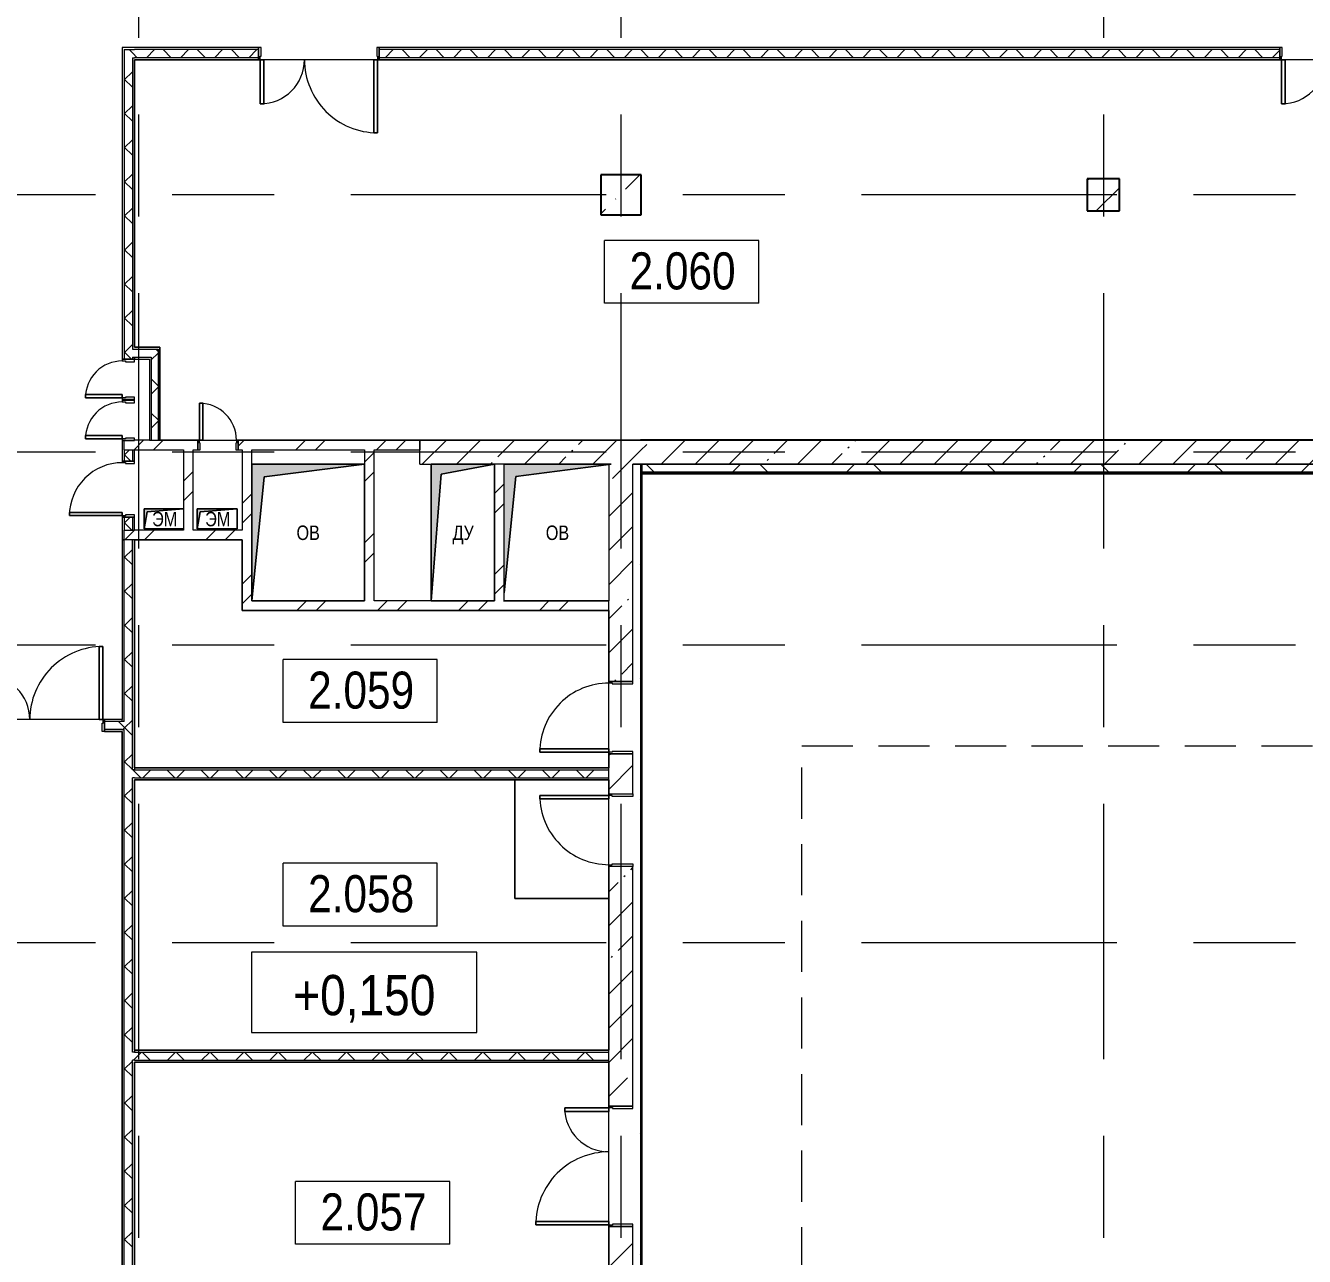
# Model space of a CAD drawing. Header units: millimetres. Extents: x 48966 to 155647, y -43515 to 30475.
# Drawn here: x 64529 to 80432, y -1483 to 13821 of the extents above; entities that cross this region are included whole.
import ezdxf

# ---------------------------------------------------------------- set-up
doc = ezdxf.new("R2010")
doc.units = ezdxf.units.MM
doc.linetypes.add('Dashed2', pattern=[952.5, 635, -317.5])
doc.linetypes.add('Осевые', pattern=[6350, 1270, -952.5, 3175, -952.5])
for name, color, linetype, lineweight in [('Высотные отметки', 7, 'Continuous', 9), ('Двери', 7, 'Continuous', 9), ('Каркас_Импост', 7, 'Continuous', 9), ('Колонны', 7, 'Continuous', 9), ('Колонны-1', 7, 'Continuous', 25), ('Марки помещений', 7, 'Continuous', 9), ('Обобщенные модели', 7, 'Continuous', 9), ('Общие ребра', 7, 'Continuous', 9), ('Оси-2', 7, 'Осевые', 9), ('Панель', 7, 'Continuous', 9), ('Перекрытия', 7, 'Continuous', 9), ('Стены-1', 7, 'Continuous', 18), ('Типовые аннотации', 7, 'Continuous', 9), ('Штриховка разреза-2', 7, 'Continuous', 9), ('Элементы узлов', 7, 'Continuous', 9), ('Элементы узлов-1', 7, 'Continuous', 5)]:
    doc.layers.add(name, color=color, linetype=linetype, lineweight=lineweight)
doc.layers.add('Обобщенные модели-2', color=7, linetype='Continuous', lineweight=9, true_color=0xffbc79)
doc.layers.add('Перекрытия-1', color=253, linetype='Dashed2', lineweight=9, true_color=0x828282)
doc.styles.add('Arial', font='Arial.ttf', dxfattribs={"width": 0.8, "height": 180})
doc.styles.add('Arial Narrow', font='Arial Narrow.ttf', dxfattribs={"height": 500})
doc.styles.add('Arial Narrow_1', font='Arial Narrow.ttf', dxfattribs={"height": 460})
pattern_1 = [(45, (0, 0), (-424.264, 424.264), [600, -100, 20, -100]), (45, (0, 424), (-424.264, 424.264), [])]
pattern_2 = [(45, (0, 0), (-212.132, 212.132), []), (135, (0, 0), (-212.132, -212.132), [])]
pattern_3 = [(45, (0, 0), (-502.894, 502.894), []), (45, (0, 762), (-502.894, 502.894), [])]
pattern_4 = [(45, (0, 0), (-707.107, 707.107), []), (135, (0, 0), (-707.107, -707.107), [])]

# ---------------------------------------------------------------- blocks, each defined once
blk = doc.blocks.new('Колонна 50 - Колонна 40-55-759651-План 2-го этажа на отм_ 0_000')
at = {"layer": 'Колонны'}
h = blk.add_hatch(dxfattribs=at)
h.set_pattern_fill('FP_13', color=256, style=0, pattern_type=2)
h.set_pattern_definition([(45, (0, -36000), (-493.914, 493.914), []), (45, (493.9, -36000), (-493.914, 493.914), [873.125, -174.625, 6.706, -167.919])])
h.paths.add_polyline_path([(71682, -24533), (72182, -24533), (72182, -24033), (71682, -24033)], flags=0)
at = {"layer": 'Колонны-1'}
for p, q in [((72182, -24033), (71682, -24033)), ((71682, -24033), (71682, -24533)), ((72182, -24533), (72182, -24033)), ((71682, -24533), (72182, -24533))]:
    blk.add_line(p, q, dxfattribs=at)
blk = doc.blocks.new('Колонна 57 - Колонна 40-55-760044-План 2-го этажа на отм_ 0_000')
at = {"layer": 'Колонны'}
h = blk.add_hatch(dxfattribs=at)
h.set_pattern_fill('FP_20', color=256, style=0, pattern_type=2)
h.set_pattern_definition([(45, (-13647.4, -34039.5), (-493.914, 493.914), []), (45, (-13153.5, -34039.5), (-493.914, 493.914), [873.125, -174.625, 6.706, -167.919])])
h.paths.add_polyline_path([(64084, -22522), (64484, -22522), (64484, -22122), (64084, -22122)], flags=0)
at = {"layer": 'Колонны-1'}
for p, q in [((64484, -22122), (64084, -22122)), ((64084, -22122), (64084, -22522)), ((64484, -22522), (64484, -22122)), ((64084, -22522), (64484, -22522))]:
    blk.add_line(p, q, dxfattribs=at)
blk = doc.blocks.new('Дверь - Полуторная_001 - ДВ20__21-15-6256124-План 2-го этажа на отм_ 0_000')
at = {"layer": 'Двери'}
for p, q in [((-729, -75), (-684, -75)), ((-729, -984), (-729, -75)), ((-684, -75), (-684, -984)), ((729, -75), (684, -75)), ((684, -75), (684, -624)), ((729, -624), (729, -75)), ((684, -624), (729, -624)), ((-684, -984), (-729, -984))]:
    blk.add_line(p, q, dxfattribs=at)
for centre, radius, start, end in [((-729, -75), 909, 270, 0), ((729, -75), 549, 180, 270)]:
    blk.add_arc(centre, radius, start, end, dxfattribs=at)
at = {"layer": 'Каркас_Импост'}
for p, q in [((-750, 75), (-720, 75)), ((-750, -75), (-750, 75)), ((-720, 75), (-720, -30)), ((720, 75), (750, 75)), ((720, -30), (720, 75)), ((750, 75), (750, -75)), ((-730, -75), (-750, -75)), ((-730, -30), (-730, -75)), ((-720, -30), (-730, -30)), ((730, -30), (720, -30)), ((730, -75), (730, -30)), ((750, -75), (730, -75))]:
    blk.add_line(p, q, dxfattribs=at)
at = {"layer": 'Панель'}
for p, q in [((-684, -75), (-729, -75)), ((-729, -75), (-729, -984)), ((-684, -984), (-684, -75)), ((684, -75), (729, -75)), ((684, -624), (684, -75)), ((729, -75), (729, -624)), ((729, -624), (684, -624)), ((-729, -984), (-684, -984))]:
    blk.add_line(p, q, dxfattribs=at)
blk = doc.blocks.new('Дверь - Однопольная без ручки - ДТ2_21х5-6220013-План 2-го этажа на отм_ 0_000')
at = {"layer": 'Двери'}
for p, q in [((-189, 518), (-229, 518)), ((-229, 518), (-229, 60)), ((-189, 60), (-189, 518)), ((-229, 60), (-189, 60))]:
    blk.add_line(p, q, dxfattribs=at)
blk.add_arc((-229, 60), 458, 360, 90, dxfattribs=at)
at = {"layer": 'Каркас_Импост'}
for p, q in [((-230, 60), (-250, 60)), ((-250, 60), (-250, -60)), ((-230, 20), (-230, 60)), ((-220, 20), (-230, 20)), ((-220, -60), (-220, 20)), ((230, 20), (220, 20)), ((220, 20), (220, -60)), ((250, 60), (230, 60)), ((230, 60), (230, 20)), ((250, -60), (250, 60)), ((-250, -60), (-220, -60)), ((220, -60), (250, -60))]:
    blk.add_line(p, q, dxfattribs=at)
at = {"layer": 'Панель'}
for p, q in [((-229, 518), (-189, 518)), ((-229, 60), (-229, 518)), ((-189, 518), (-189, 60)), ((-189, 60), (-229, 60))]:
    blk.add_line(p, q, dxfattribs=at)
blk = doc.blocks.new('Дверь - Однопольная без ручки - ДТ2_21х7-6208884-План 2-го этажа на отм_ 0_000')
at = {"layer": 'Двери'}
for p, q in [((-289, 733), (-329, 733)), ((-329, 733), (-329, 75)), ((-289, 75), (-289, 733)), ((-329, 75), (-289, 75))]:
    blk.add_line(p, q, dxfattribs=at)
blk.add_arc((-329, 75), 658, 360, 90, dxfattribs=at)
at = {"layer": 'Каркас_Импост'}
for p, q in [((-330, 75), (-350, 75)), ((-350, 75), (-350, -75)), ((-330, 35), (-330, 75)), ((-320, 35), (-330, 35)), ((-320, -75), (-320, 35)), ((330, 35), (320, 35)), ((320, 35), (320, -75)), ((350, 75), (330, 75)), ((330, 75), (330, 35)), ((350, -75), (350, 75)), ((-350, -75), (-320, -75)), ((320, -75), (350, -75))]:
    blk.add_line(p, q, dxfattribs=at)
at = {"layer": 'Панель'}
for p, q in [((-329, 733), (-289, 733)), ((-329, 75), (-329, 733)), ((-289, 733), (-289, 75)), ((-289, 75), (-329, 75))]:
    blk.add_line(p, q, dxfattribs=at)
blk = doc.blocks.new('Дверь - Однопольная без ручки - ДТ2_21х5-6220039-План 2-го этажа на отм_ 0_000')
at = {"layer": 'Двери'}
for p, q in [((-189, 533), (-229, 533)), ((-229, 533), (-229, 75)), ((-189, 75), (-189, 533)), ((-229, 75), (-189, 75))]:
    blk.add_line(p, q, dxfattribs=at)
blk.add_arc((-229, 75), 458, 360, 90, dxfattribs=at)
at = {"layer": 'Каркас_Импост'}
for p, q in [((-230, 75), (-250, 75)), ((-250, 75), (-250, -75)), ((-230, 35), (-230, 75)), ((-220, 35), (-230, 35)), ((-220, -75), (-220, 35)), ((230, 35), (220, 35)), ((220, 35), (220, -75)), ((250, 75), (230, 75)), ((230, 75), (230, 35)), ((250, -75), (250, 75)), ((-250, -75), (-220, -75)), ((220, -75), (250, -75))]:
    blk.add_line(p, q, dxfattribs=at)
at = {"layer": 'Панель'}
for p, q in [((-229, 533), (-189, 533)), ((-229, 75), (-229, 533)), ((-189, 533), (-189, 75)), ((-189, 75), (-229, 75))]:
    blk.add_line(p, q, dxfattribs=at)
blk = doc.blocks.new('Дверь - Полуторная_001 - ДВ3_21-15-6256096-План 2-го этажа на отм_ 0_000')
at = {"layer": 'Двери'}
for p, q in [((-684, 984), (-729, 984)), ((-729, 984), (-729, 75)), ((-684, 75), (-684, 984)), ((684, 75), (684, 624)), ((684, 624), (729, 624)), ((729, 624), (729, 75)), ((-729, 75), (-684, 75)), ((729, 75), (684, 75))]:
    blk.add_line(p, q, dxfattribs=at)
for centre, radius, start, end in [((-729, 75), 909, 360, 90), ((729, 75), 549, 90, 180)]:
    blk.add_arc(centre, radius, start, end, dxfattribs=at)
at = {"layer": 'Каркас_Импост'}
for p, q in [((-730, 75), (-750, 75)), ((-750, 75), (-750, -75)), ((-730, 30), (-730, 75)), ((-720, 30), (-730, 30)), ((-720, -75), (-720, 30)), ((730, 30), (720, 30)), ((720, 30), (720, -75)), ((750, 75), (730, 75)), ((730, 75), (730, 30)), ((750, -75), (750, 75)), ((-750, -75), (-720, -75)), ((720, -75), (750, -75))]:
    blk.add_line(p, q, dxfattribs=at)
at = {"layer": 'Панель'}
for p, q in [((-729, 984), (-684, 984)), ((-729, 75), (-729, 984)), ((-684, 984), (-684, 75)), ((684, 624), (684, 75)), ((729, 624), (684, 624)), ((729, 75), (729, 624)), ((-684, 75), (-729, 75)), ((684, 75), (729, 75))]:
    blk.add_line(p, q, dxfattribs=at)
blk = doc.blocks.new('Дверь - Полуторная_001 - ДВ3_21-15-6256117-План 2-го этажа на отм_ 0_000')
at = {"layer": 'Двери'}
for p, q in [((-684, 1059), (-729, 1059)), ((-729, 1059), (-729, 150)), ((-684, 150), (-684, 1059)), ((684, 150), (684, 699)), ((684, 699), (729, 699)), ((729, 699), (729, 150)), ((-729, 150), (-684, 150)), ((729, 150), (684, 150))]:
    blk.add_line(p, q, dxfattribs=at)
for centre, radius, start, end in [((-729, 150), 909, 360, 90), ((729, 150), 549, 90, 180)]:
    blk.add_arc(centre, radius, start, end, dxfattribs=at)
at = {"layer": 'Каркас_Импост'}
for p, q in [((-730, 150), (-750, 150)), ((-750, 150), (-750, -150)), ((-730, 105), (-730, 150)), ((-720, 105), (-730, 105)), ((-720, -150), (-720, 105)), ((730, 105), (720, 105)), ((720, 105), (720, -150)), ((750, 150), (730, 150)), ((730, 150), (730, 105)), ((750, -150), (750, 150)), ((-750, -150), (-720, -150)), ((720, -150), (750, -150))]:
    blk.add_line(p, q, dxfattribs=at)
at = {"layer": 'Панель'}
for p, q in [((-729, 1059), (-684, 1059)), ((-729, 150), (-729, 1059)), ((-684, 1059), (-684, 150)), ((684, 699), (684, 150)), ((729, 699), (684, 699)), ((729, 150), (729, 699)), ((-684, 150), (-729, 150)), ((684, 150), (729, 150))]:
    blk.add_line(p, q, dxfattribs=at)
blk = doc.blocks.new('Дверь - Однопольная - ДВ2_21х9-6240683-План 2-го этажа на отм_ 0_000')
at = {"layer": 'Двери'}
for p, q in [((-389, 1008), (-429, 1008)), ((-429, 1008), (-429, 150)), ((-389, 150), (-389, 1008)), ((-429, 150), (-389, 150))]:
    blk.add_line(p, q, dxfattribs=at)
blk.add_arc((-429, 150), 858, 360, 90, dxfattribs=at)
at = {"layer": 'Каркас_Импост'}
for p, q in [((-430, 150), (-450, 150)), ((-450, 150), (-450, -150)), ((-430, 110), (-430, 150)), ((-420, 110), (-430, 110)), ((-420, -150), (-420, 110)), ((430, 110), (420, 110)), ((420, 110), (420, -150)), ((450, 150), (430, 150)), ((430, 150), (430, 110)), ((450, -150), (450, 150)), ((-450, -150), (-420, -150)), ((420, -150), (450, -150))]:
    blk.add_line(p, q, dxfattribs=at)
at = {"layer": 'Панель'}
for p, q in [((-429, 1008), (-389, 1008)), ((-429, 150), (-429, 1008)), ((-389, 1008), (-389, 150)), ((-389, 150), (-429, 150))]:
    blk.add_line(p, q, dxfattribs=at)
blk = doc.blocks.new('Дверь - Однопольная - ДВ2__21х9-6240682-План 2-го этажа на отм_ 0_000')
at = {"layer": 'Двери'}
for p, q in [((-429, -150), (-389, -150)), ((-429, -1008), (-429, -150)), ((-389, -150), (-389, -1008)), ((-389, -1008), (-429, -1008))]:
    blk.add_line(p, q, dxfattribs=at)
blk.add_arc((-429, -150), 858, 270, 0, dxfattribs=at)
at = {"layer": 'Каркас_Импост'}
for p, q in [((-450, 150), (-420, 150)), ((-450, -150), (-450, 150)), ((-420, 150), (-420, -110)), ((420, 150), (450, 150)), ((420, -110), (420, 150)), ((450, 150), (450, -150)), ((-430, -150), (-450, -150)), ((-430, -110), (-430, -150)), ((-420, -110), (-430, -110)), ((430, -110), (420, -110)), ((430, -150), (430, -110)), ((450, -150), (430, -150))]:
    blk.add_line(p, q, dxfattribs=at)
at = {"layer": 'Панель'}
for p, q in [((-389, -150), (-429, -150)), ((-429, -150), (-429, -1008)), ((-389, -1008), (-389, -150)), ((-429, -1008), (-389, -1008))]:
    blk.add_line(p, q, dxfattribs=at)
blk = doc.blocks.new('170_ОтверстиеПрямоугольноеВертикальное - 170_ОтверстиеПрямоугольноеВертикальное-5688980-План 2-го этажа на отм_ 0_000')
at = {"layer": 'Обобщенные модели'}
for p, q in [((-700, -850), (-700, 850)), ((-700, 850), (700, 850)), ((700, 850), (700, -850)), ((700, -850), (-700, -850))]:
    blk.add_line(p, q, dxfattribs=at)
blk = doc.blocks.new('170_ОтверстиеПрямоугольноеВертикальное - 170_ОтверстиеПрямоугольноеВертикальное-5688978-План 2-го этажа на отм_ 0_000')
at = {"layer": 'Обобщенные модели'}
for p, q in [((-395, -850), (-395, 850)), ((-395, 850), (395, 850)), ((395, 850), (395, -850)), ((395, -850), (-395, -850))]:
    blk.add_line(p, q, dxfattribs=at)
blk = doc.blocks.new('170_ОтверстиеПрямоугольноеВертикальное - 170_ОтверстиеПрямоугольноеВертикальное-5688976-План 2-го этажа на отм_ 0_000')
at = {"layer": 'Обобщенные модели'}
for p, q in [((-670, 850), (670, 850)), ((640, -850), (-670, -850))]:
    blk.add_line(p, q, dxfattribs=at)
blk = doc.blocks.new('170_ОтверстиеПрямоугольноеВертикальное - 170_ОтверстиеПрямоугольноеВертикальное-5688936-План 2-го этажа на отм_ 0_000')
at = {"layer": 'Обобщенные модели'}
for p, q in [((-250, -125), (-250, 125)), ((-250, 125), (240, 125)), ((240, -125), (-250, -125))]:
    blk.add_line(p, q, dxfattribs=at)
blk = doc.blocks.new('170_ОтверстиеПрямоугольноеВертикальное - 170_ОтверстиеПрямоугольноеВертикальное-V14-План 2-го этажа на отм_ 0_000')
at = {"layer": 'Обобщенные модели'}
for p, q in [((-250, -125), (-250, 125)), ((-250, 125), (250, 125)), ((250, 125), (250, -125)), ((250, -125), (-250, -125))]:
    blk.add_line(p, q, dxfattribs=at)
blk = doc.blocks.new('Марка помещения_Р - Марка помещения-4575829-План 2-го этажа на отм_ 0_000')
at = {"layer": 'Марки помещений'}
for p, q in [((-4.79375, -1.95625), (-4.79375, 1.95625)), ((4.79375, 1.95625), (-4.79375, 1.95625)), ((4.79375, -1.95625), (4.79375, 1.95625)), ((4.79375, -1.95625), (-4.79375, -1.95625))]:
    blk.add_line(p, q, dxfattribs=at)
blk = doc.blocks.new('Высотные отметки - Высотная отметка - Рамка_14мм длина-4459141-План 2-го этажа на отм_ 0_000')
at = {"layer": 'Высотные отметки'}
for p, q in [((7, 5), (-7, 5)), ((-7, 5), (-7, 0)), ((7, 0), (7, 5)), ((-7, 0), (7, 0))]:
    blk.add_line(p, q, dxfattribs=at)

msp = doc.modelspace()

# ---------------------------------------------------------------- hatches: boundary and pattern name
at = {"layer": 'Штриховка разреза-2'}
h = msp.add_hatch(dxfattribs=at)
h.set_pattern_fill('FP_3', color=256, style=0, pattern_type=2)
h.set_pattern_definition(pattern_2)
h.paths.add_polyline_path([(65856.6, 7547.1), (65856.6, 7707.1), (65756.6, 7707.1), (65756.6, 7547.1)], flags=0)
h.paths.add_polyline_path([(65756.6, 8407.1), (65856.6, 8407.1), (65856.6, 8547.1), (65756.6, 8547.1)], flags=0)
h.paths.add_polyline_path([(65756.6, 9162.1), (65856.6, 9162.1), (65856.6, 9172.1), (65756.6, 9172.1)], flags=0)
h.paths.add_polyline_path([(65856.6, 9672.1), (65856.6, 13522.1), (65756.6, 13522.1), (65756.6, 9672.1)], flags=0)
h = msp.add_hatch(dxfattribs=at)
h.set_pattern_fill('FP_3', color=256, style=0, pattern_type=2)
h.set_pattern_definition(pattern_2)
h.paths.add_polyline_path([(85897.4, 13422.1), (85951.6, 13422.1), (85951.6, 13522.1), (85626.6, 13522.1), (85626.6, 13422.1), (85851.6, 13422.1)], flags=0)
h.paths.add_polyline_path([(80126.6, 13422.1), (80126.6, 13522.1), (68926.6, 13522.1), (68926.6, 13422.1), (79306.4, 13422.1)], flags=0)
h.paths.add_polyline_path([(82706.6, 13422.1), (84726.6, 13422.1), (84726.6, 13522.1), (81626.6, 13522.1), (81626.6, 13422.1), (82606.6, 13422.1)], flags=0)
h.paths.add_polyline_path([(67426.6, 13422.1), (67426.6, 13522.1), (65856.6, 13522.1), (65856.6, 13422.1), (66124.5, 13422.1)], flags=0)
h = msp.add_hatch(dxfattribs=at)
h.set_pattern_fill('FP_3', color=256, style=0, pattern_type=2)
h.set_pattern_definition(pattern_2)
h.paths.add_polyline_path([(66091.6, 8667.1), (66176.6, 8667.1), (66176.6, 9797.1), (66091.6, 9797.1), (66091.6, 9552.8)], flags=0)
h = msp.add_hatch(dxfattribs=at)
h.set_pattern_fill('FP_2', color=256, style=0, pattern_type=2)
h.set_pattern_definition(pattern_3)
h.paths.add_polyline_path([(67221.6, 8547.1), (69431.6, 8547.1), (69431.6, 8667.1), (67171.6, 8667.1), (67171.6, 8547.1)], flags=0)
h.paths.add_polyline_path([(66611.6, 8547.1), (66671.6, 8547.1), (66671.6, 8667.1), (65881.6, 8667.1), (65881.6, 8662.1), (65756.6, 8662.1), (65756.6, 8547.1), (66491.6, 8547.1)], flags=0)
h = msp.add_hatch(dxfattribs=at)
h.set_pattern_fill('FP_1', color=256, style=0, pattern_type=2)
h.set_pattern_definition(pattern_1)
h.paths.add_polyline_path([(72176.1, 8367.1), (72176.1, 8667.1), (69431.6, 8667.1), (69431.6, 8367.1), (72081.6, 8367.1)], flags=0)
h = msp.add_hatch(dxfattribs=at)
h.set_pattern_fill('FP_1', color=256, style=0, pattern_type=2)
h.set_pattern_definition(pattern_1)
h.paths.add_polyline_path([(91531.6, 8367.1), (92081.6, 8367.1), (92081.6, 8667.1), (91531.6, 8667.1), (91531.6, 8367.4)], flags=0)
h.paths.add_polyline_path([(82601.9, 8367.1), (83031.6, 8369.1), (83031.6, 8667.1), (72176.1, 8667.1), (72176.1, 8367.1), (82006.6, 8367.1)], flags=0)
h = msp.add_hatch(dxfattribs=at)
h.set_pattern_fill('FP_2', color=256, style=0, pattern_type=2)
h.set_pattern_definition(pattern_3)
h.paths.add_polyline_path([(66611.6, 7547.1), (66611.6, 8547.1), (66491.6, 8547.1), (66491.6, 7547.1)], flags=0)
h = msp.add_hatch(dxfattribs=at)
h.set_pattern_fill('FP_2', color=256, style=0, pattern_type=2)
h.set_pattern_definition(pattern_3)
h.paths.add_polyline_path([(67341.6, 6667.1), (67341.6, 8547.1), (67221.6, 8547.1), (67221.6, 6667.1)], flags=0)
h = msp.add_hatch(dxfattribs=at)
h.set_pattern_fill('FP_2', color=256, style=0, pattern_type=2)
h.set_pattern_definition(pattern_3)
h.paths.add_polyline_path([(68741.6, 6667.1), (68861.6, 6667.1), (68861.6, 8547.1), (68741.6, 8547.1), (68741.6, 8393.9)], flags=0)
h = msp.add_hatch(dxfattribs=at)
h.set_pattern_fill('FP_2', color=256, style=0, pattern_type=2)
h.set_pattern_definition(pattern_3)
h.paths.add_polyline_path([(70361.6, 6667.1), (70481.6, 6667.1), (70481.6, 8367.1), (70361.6, 8367.1)], flags=0)
h = msp.add_hatch(dxfattribs=at)
h.set_pattern_fill('FP_1', color=256, style=0, pattern_type=2)
h.set_pattern_definition(pattern_1)
h.paths.add_polyline_path([(72081.6, -20232.9), (72081.6, -14382.9), (71781.6, -14382.9), (71781.6, -20232.9)], flags=0)
h.paths.add_polyline_path([(71781.6, -13482.9), (72081.6, -13482.9), (72081.6, -11282.9), (71781.6, -11282.9), (71781.6, -13057.9)], flags=0)
h.paths.add_polyline_path([(72081.6, -10382.9), (72081.6, -9232.9), (71781.6, -9232.9), (71781.6, -10382.9)], flags=0)
h.paths.add_polyline_path([(71781.6, -7732.9), (72081.6, -7732.9), (72081.6, -1112.9), (71781.6, -1112.9), (71781.6, -3195.5)], flags=0)
h.paths.add_polyline_path([(72081.6, 387.1), (72081.6, 3367.1), (71781.6, 3367.1), (71781.6, 387.1)], flags=0)
h.paths.add_polyline_path([(72081.6, 4267.1), (72081.6, 4767.1), (71781.6, 4767.1), (71781.6, 4267.1)], flags=0)
h.paths.add_polyline_path([(72081.6, 5667.1), (72081.6, 8367.1), (71781.6, 8367.1), (71781.6, 5667.1)], flags=0)
h = msp.add_hatch(dxfattribs=at)
h.set_pattern_fill('FP_33', color=256, style=0, pattern_type=2)
h.set_pattern_definition(pattern_4)
h.paths.add_polyline_path([(82006.6, 8267.1), (82006.6, 8367.1), (72176.1, 8367.1), (72176.1, 8267.1), (79306.4, 8267.1)], flags=0)
h = msp.add_hatch(dxfattribs=at)
h.set_pattern_fill('FP_33', color=256, style=0, pattern_type=2)
h.set_pattern_definition(pattern_4)
h.paths.add_polyline_path([(72181.6, -15732.9), (72181.6, 8367.1), (72176.1, 8367.1), (72176.1, -15732.9)], flags=0)
h = msp.add_hatch(dxfattribs=at)
h.set_pattern_fill('FP_2', color=256, style=0, pattern_type=2)
h.set_pattern_definition(pattern_3)
h.paths.add_polyline_path([(65856.6, 7427.1), (67221.6, 7427.1), (67221.6, 7547.1), (65756.6, 7547.1), (65756.6, 7427.1)], flags=0)
h = msp.add_hatch(dxfattribs=at)
h.set_pattern_fill('FP_3', color=256, style=0, pattern_type=2)
h.set_pattern_definition(pattern_2)
h.paths.add_polyline_path([(65856.6, -9582.9), (65856.6, -9062.9), (65756.6, -9062.9), (65756.6, -9582.9)], flags=0)
h.paths.add_polyline_path([(65856.6, -7562.9), (65856.6, 7427.1), (65756.6, 7427.1), (65756.6, -7562.9)], flags=0)
h = msp.add_hatch(dxfattribs=at)
h.set_pattern_fill('FP_2', color=256, style=0, pattern_type=2)
h.set_pattern_definition(pattern_3)
h.paths.add_polyline_path([(71781.6, 6547.1), (71781.6, 6667.1), (67221.6, 6667.1), (67221.6, 6547.1), (71067.7, 6547.1)], flags=0)
h = msp.add_hatch(dxfattribs=at)
h.set_pattern_fill('FP_3', color=256, style=0, pattern_type=2)
h.set_pattern_definition(pattern_2)
h.paths.add_polyline_path([(65756.6, 5067.1), (65756.6, 5167.1), (65511.6, 5167.1), (65511.6, 5067.1), (65731.6, 5067.1)], flags=0)
h.paths.add_polyline_path([(63581.6, 5067.1), (64011.6, 5067.1), (64011.6, 5167.1), (63631.6, 5167.1), (63631.6, 5117.1), (63581.6, 5117.1)], flags=0)
h = msp.add_hatch(dxfattribs=at)
h.set_pattern_fill('FP_3', color=256, style=0, pattern_type=2)
h.set_pattern_definition(pattern_2)
h.paths.add_polyline_path([(69420, 4467.1), (71781.6, 4467.1), (71781.6, 4567.1), (65856.6, 4567.1), (65856.6, 4467.1), (66124.5, 4467.1)], flags=0)
h = msp.add_hatch(dxfattribs=at)
h.set_pattern_fill('FP_3', color=256, style=0, pattern_type=2)
h.set_pattern_definition(pattern_2)
h.paths.add_polyline_path([(71781.6, 957.1), (71781.6, 1057.1), (65856.6, 1057.1), (65856.6, 957.1), (66124.5, 957.1)], flags=0)
at = {"layer": 'Элементы узлов-1'}
for points in [[(67341.6, 6667.1), (67496.6, 8212.1), (68741.6, 8367.1), (67341.6, 8367.1), (67341.6, 7427.1)], [(69571.6, 6667.1), (69696.1, 8242.6), (70361.6, 8367.1), (69571.6, 8367.1), (69571.6, 6719.1)], [(70481.6, 6769), (70623.6, 8215.1), (71781.6, 8365.1), (71781.6, 8367.1), (70481.6, 8367.1), (70481.6, 6785.7)], [(66001.6, 7562.1), (66039.1, 7774.6), (66491.6, 7812.1), (66001.6, 7812.1)], [(66661.6, 7562.1), (66699.1, 7774.6), (67161.6, 7812.1), (66661.6, 7812.1)]]:
    msp.add_hatch(color=256, dxfattribs=at).paths.add_polyline_path(points, flags=0)

# ---------------------------------------------------------------- linework, layer by layer
at = {"layer": 'Высотные отметки'}
msp.add_line((68739.7, 1301.8), (68739.7, 1301.8), dxfattribs=at)
msp.add_line((68739.7, 1301.8), (68739.7, 1301.8), dxfattribs=at)
at = {"layer": 'Обобщенные модели-2'}
for p, q in [((66491.6, 7812.1), (66001.6, 7812.1)), ((66001.6, 7812.1), (66001.6, 7562.1)), ((67161.6, 7812.1), (66661.6, 7812.1)), ((66661.6, 7812.1), (66661.6, 7562.1)), ((67161.6, 7562.1), (67161.6, 7812.1)), ((66001.6, 7562.1), (66491.6, 7562.1)), ((66661.6, 7562.1), (67161.6, 7562.1))]:
    msp.add_line(p, q, dxfattribs=at)
at = {"layer": 'Общие ребра'}
for p, q in [((65731.6, 13547.1), (65731.6, 9672.1)), ((65881.6, 13547.1), (65756.6, 13547.1)), ((65756.6, 13522.1), (65756.6, 9672.1)), ((65756.6, 13522.1), (65856.6, 13522.1)), ((65856.6, 13522.1), (65881.6, 13522.1)), ((67426.6, 13547.1), (65881.6, 13547.1)), ((67426.6, 13522.1), (65881.6, 13522.1)), ((80126.6, 13547.1), (68926.6, 13547.1)), ((80126.6, 13522.1), (68926.6, 13522.1)), ((65856.6, 13422.1), (65856.6, 9797.1)), ((65856.6, 13422.1), (65881.6, 13422.1)), ((67426.6, 13422.1), (65881.6, 13422.1)), ((65881.6, 13397.1), (67426.6, 13397.1)), ((80126.6, 13422.1), (68926.6, 13422.1)), ((68926.6, 13397.1), (80126.6, 13397.1)), ((65856.6, 9797.1), (65881.6, 9797.1)), ((65881.6, 9797.1), (66071.6, 9797.1)), ((66071.6, 9797.1), (66091.6, 9797.1)), ((66091.6, 9797.1), (66176.6, 9797.1)), ((66176.6, 9797.1), (66176.6, 8667.1)), ((65856.6, 9697.1), (65881.6, 9697.1)), ((65856.6, 9697.1), (65856.6, 9672.1)), ((65881.6, 9697.1), (65881.6, 9672.1)), ((65881.6, 9697.1), (66071.6, 9697.1)), ((66071.6, 9697.1), (66091.6, 9697.1)), ((66091.6, 9697.1), (66091.6, 8667.1)), ((65731.6, 9172.1), (65731.6, 9162.1)), ((65756.6, 9172.1), (65756.6, 9162.1)), ((65856.6, 9172.1), (65856.6, 9162.1)), ((65731.6, 8662.1), (65731.6, 8407.1)), ((65756.6, 8547.1), (65756.6, 8662.1)), ((65756.6, 8547.1), (65756.6, 8662.1)), ((66071.6, 8667.1), (66091.6, 8667.1)), ((66091.6, 8667.1), (66176.6, 8667.1)), ((66176.6, 8667.1), (66196.6, 8667.1)), ((66671.6, 8667.1), (66198.6, 8667.1)), ((69431.6, 8667.1), (67171.6, 8667.1)), ((69431.6, 8669.1), (69431.6, 8667.1)), ((72176.1, 8667.1), (69431.6, 8667.1)), ((69431.6, 8667.1), (69431.6, 8547.1)), ((69431.6, 8547.1), (69431.6, 8667.1)), ((69431.6, 8667.1), (72176.1, 8667.1)), ((82581.6, 8667.1), (72176.1, 8667.1)), ((72176.1, 8667.1), (82581.6, 8667.1)), ((65756.6, 8547.1), (65856.6, 8547.1)), ((65756.6, 8547.1), (65756.6, 8407.1)), ((65856.6, 8547.1), (65881.6, 8547.1)), ((65856.6, 8547.1), (65856.6, 8407.1)), ((70481.6, 8367.1), (70361.6, 8367.1)), ((72081.6, 8367.1), (72176.1, 8367.1)), ((72081.6, 5667.1), (72081.6, 8365.1)), ((82006.6, 8367.1), (72176.1, 8367.1)), ((72181.6, 8367.1), (72176.1, 8367.1)), ((72181.6, -15732.9), (72181.6, 8367.1)), ((72194.1, 8367.1), (72181.6, 8367.1)), ((72195.6, 8367.1), (72194.1, 8367.1)), ((72194.1, -15732.9), (72194.1, 8367.1)), ((72195.6, 8367.1), (82006.6, 8367.1)), ((82006.6, 8267.1), (72176.1, 8267.1)), ((82006.6, 8254.6), (72176.1, 8254.6)), ((72198.1, 8253.1), (82006.6, 8253.1)), ((82006.6, 8253.1), (72198.1, 8253.1)), ((65731.6, 7707.1), (65731.6, 7547.1)), ((65756.6, 7707.1), (65756.6, 7547.1)), ((65856.6, 7707.1), (65856.6, 7547.1)), ((65731.6, 7547.1), (65731.6, 7427.1)), ((65756.6, 7427.1), (65756.6, 7547.1)), ((65756.6, 7547.1), (65856.6, 7547.1)), ((65856.6, 7547.1), (65881.6, 7547.1)), ((65756.6, 7427.1), (65731.6, 7427.1)), ((65731.6, 7427.1), (65756.6, 7427.1)), ((65756.6, 5167.1), (65756.6, 7427.1)), ((65856.6, 7427.1), (65756.6, 7427.1)), ((65881.6, 7427.1), (65856.6, 7427.1)), ((65856.6, 4567.1), (65856.6, 7427.1)), ((71781.6, 6547.1), (71781.6, 6667.1)), ((71781.6, 6547.1), (71781.6, 5667.1)), ((65731.6, 5192.1), (65511.6, 5192.1)), ((65731.6, 5167.1), (65511.6, 5167.1)), ((65731.6, 5167.1), (65731.6, 5192.1)), ((65756.6, 5167.1), (65731.6, 5167.1)), ((65731.6, 5067.1), (65511.6, 5067.1)), ((65511.6, 5042.1), (65731.6, 5042.1)), ((65731.6, 5067.1), (65756.6, 5067.1)), ((65731.6, 5040.1), (65731.6, -7562.9)), ((65756.6, -7562.9), (65756.6, 5067.1)), ((71781.6, 4767.1), (71781.6, 4594.1)), ((72081.6, 4267.1), (72081.6, 4767.1)), ((65881.6, 4567.1), (65856.6, 4567.1)), ((65856.6, 1057.1), (65856.6, 4467.1)), ((65881.6, 4467.1), (65856.6, 4467.1)), ((65881.6, 4592.1), (65881.6, 4567.1)), ((65881.6, 4567.1), (71781.6, 4567.1)), ((65881.6, 4467.1), (71781.6, 4467.1)), ((71781.6, 4567.1), (71781.6, 4592.1)), ((71781.6, 4467.1), (71781.6, 4567.1)), ((71781.6, 4442.1), (71781.6, 4467.1)), ((71781.6, 4440.1), (71781.6, 4267.1)), ((71781.6, 3367.1), (71781.6, 2967.1)), ((72081.6, 387.1), (72081.6, 3367.1)), ((65881.6, 1057.1), (65856.6, 1057.1)), ((65856.6, -2802.9), (65856.6, 957.1)), ((65881.6, 957.1), (65856.6, 957.1)), ((65881.6, 1082.1), (65881.6, 1057.1)), ((65881.6, 1057.1), (71781.6, 1057.1)), ((65881.6, 957.1), (71781.6, 957.1)), ((71781.6, 1057.1), (71781.6, 1082.1)), ((71781.6, 957.1), (71781.6, 1057.1)), ((71781.6, 932.1), (71781.6, 957.1)), ((71781.6, 930.1), (71781.6, 387.1)), ((71781.6, -1112.9), (71781.6, -2775.9)), ((72081.6, -7732.9), (72081.6, -1112.9))]:
    msp.add_line(p, q, dxfattribs=at)
at = {"layer": 'Оси-2'}
for p, q in [((65931.6, 25417.1), (65931.6, -41737.8)), ((71931.6, 25417.1), (71931.6, -41737.8)), ((77931.6, 25417.1), (77931.6, -41737.8)), ((150171.6, 11717.1), (50565.6, 11717.1)), ((150171.6, 8517.1), (50565.6, 8517.1)), ((150171.6, 6117.1), (50565.6, 6117.1)), ((150171.6, 2417.1), (50565.6, 2417.1))]:
    msp.add_line(p, q, dxfattribs=at)
at = {"layer": 'Перекрытия'}
for p, q in [((82581.6, 13397.1), (65881.6, 13397.1)), ((65881.6, 13397.1), (65881.6, 9822.1)), ((71681.6, 11467.1), (71681.6, 11967.1)), ((71681.6, 11967.1), (72181.6, 11967.1)), ((72181.6, 11967.1), (72181.6, 11467.1)), ((72181.6, 11467.1), (71681.6, 11467.1)), ((65881.6, 9822.1), (66196.6, 9822.1)), ((66196.6, 9822.1), (66196.6, 8667.1)), ((66196.6, 8667.1), (82581.6, 8667.1)), ((67221.6, 7427.1), (65881.6, 7427.1)), ((65881.6, 7427.1), (65881.6, 4592.1)), ((67221.6, 6547.1), (67221.6, 7427.1)), ((71781.6, 6547.1), (67221.6, 6547.1)), ((71781.6, 4592.1), (71781.6, 6547.1)), ((65511.6, 5192.1), (64011.6, 5192.1)), ((65511.6, 5042.1), (65511.6, 5192.1)), ((65731.6, 5042.1), (65511.6, 5042.1)), ((65731.6, -7562.9), (65731.6, 5042.1)), ((65881.6, 4592.1), (71781.6, 4592.1)), ((70611.6, 4442.1), (65881.6, 4442.1)), ((65881.6, 4442.1), (65881.6, 1082.1)), ((70611.6, 2967.1), (70611.6, 4442.1)), ((71781.6, 4442.1), (70611.6, 4442.1)), ((70611.6, 4442.1), (70611.6, 2967.1)), ((71781.6, 2967.1), (71781.6, 4442.1)), ((71781.6, 2967.1), (70611.6, 2967.1)), ((70611.6, 2967.1), (71781.6, 2967.1)), ((71781.6, 1082.1), (71781.6, 2967.1)), ((65881.6, 1082.1), (71781.6, 1082.1)), ((71781.6, 932.1), (65881.6, 932.1)), ((65881.6, 932.1), (65881.6, -2777.9)), ((71781.6, -2777.9), (71781.6, 932.1))]:
    msp.add_line(p, q, dxfattribs=at)
at = {"layer": 'Перекрытия-1'}
for p, q in [((82981.6, 8367.1), (72081.6, 8367.1)), ((74181.6, -12232.9), (74181.6, 4867.1)), ((74181.6, 4867.1), (93981.6, 4867.1))]:
    msp.add_line(p, q, dxfattribs=at)
at = {"layer": 'Стены-1'}
for p, q in [((65756.6, 13547.1), (65731.6, 13547.1)), ((67426.6, 13397.1), (67426.6, 13547.1)), ((68926.6, 13547.1), (68926.6, 13397.1)), ((80126.6, 13397.1), (80126.6, 13547.1)), ((65881.6, 9822.1), (65881.6, 13397.1)), ((66071.6, 9822.1), (65881.6, 9822.1)), ((66176.6, 9822.1), (66071.6, 9822.1)), ((66196.6, 9822.1), (66176.6, 9822.1)), ((66196.6, 8667.1), (66196.6, 9822.1)), ((65731.6, 9672.1), (65881.6, 9672.1)), ((65881.6, 9672.1), (66071.6, 9672.1)), ((66071.6, 9672.1), (66071.6, 8667.1)), ((65881.6, 9172.1), (65731.6, 9172.1)), ((65731.6, 9162.1), (65881.6, 9162.1)), ((65881.6, 9162.1), (65881.6, 9172.1)), ((65881.6, 8662.1), (65731.6, 8662.1)), ((66071.6, 8667.1), (65881.6, 8667.1)), ((65881.6, 8667.1), (65881.6, 8662.1)), ((66198.6, 8667.1), (66196.6, 8667.1)), ((66671.6, 8547.1), (66671.6, 8667.1)), ((67171.6, 8667.1), (67171.6, 8547.1)), ((69431.6, 8669.1), (72176.1, 8669.1)), ((82579.6, 8669.1), (72176.1, 8669.1)), ((65881.6, 8547.1), (66491.6, 8547.1)), ((65881.6, 8407.1), (65881.6, 8547.1)), ((66491.6, 8547.1), (66491.6, 7547.1)), ((66611.6, 8547.1), (66671.6, 8547.1)), ((66611.6, 7547.1), (66611.6, 8547.1)), ((67171.6, 8547.1), (67221.6, 8547.1)), ((67221.6, 8547.1), (67221.6, 7547.1)), ((67341.6, 8547.1), (68741.6, 8547.1)), ((67341.6, 6667.1), (67341.6, 8547.1)), ((68741.6, 8547.1), (68741.6, 6667.1)), ((68861.6, 8547.1), (69431.6, 8547.1)), ((68861.6, 6667.1), (68861.6, 8547.1)), ((69431.6, 8367.1), (69431.6, 8547.1)), ((65731.6, 8407.1), (65881.6, 8407.1)), ((69431.6, 8367.1), (70361.6, 8367.1)), ((70361.6, 8367.1), (70361.6, 6667.1)), ((70481.6, 8367.1), (71781.6, 8367.1)), ((70481.6, 6667.1), (70481.6, 8367.1)), ((71781.6, 8367.1), (71781.6, 6667.1)), ((72081.6, 8365.1), (72081.6, 8367.1)), ((72195.6, -15732.9), (72195.6, 8367.1)), ((72198.1, 8253.1), (72176.1, 8253.1)), ((72198.1, 8253.1), (72198.1, 8248.1)), ((72198.1, 8248.1), (82006.6, 8248.1)), ((65881.6, 7707.1), (65731.6, 7707.1)), ((65881.6, 7547.1), (65881.6, 7707.1)), ((66491.6, 7547.1), (65881.6, 7547.1)), ((67221.6, 7547.1), (66611.6, 7547.1)), ((65731.6, 7427.1), (65731.6, 5192.1)), ((65881.6, 4592.1), (65881.6, 7427.1)), ((65881.6, 7427.1), (67221.6, 7427.1)), ((67221.6, 7427.1), (67221.6, 6667.1)), ((67221.6, 6667.1), (67221.6, 6547.1)), ((67221.6, 6547.1), (71781.6, 6547.1)), ((68741.6, 6667.1), (67341.6, 6667.1)), ((70361.6, 6667.1), (68861.6, 6667.1)), ((71781.6, 6667.1), (70481.6, 6667.1)), ((71781.6, 5667.1), (72081.6, 5667.1)), ((65511.6, 5192.1), (65511.6, 5042.1)), ((65731.6, 5042.1), (65731.6, 5040.1)), ((72081.6, 4767.1), (71781.6, 4767.1)), ((71781.6, 4592.1), (65881.6, 4592.1)), ((71781.6, 4594.1), (71781.6, 4592.1)), ((65881.6, 1082.1), (65881.6, 4442.1)), ((65881.6, 4442.1), (71781.6, 4442.1)), ((71781.6, 4442.1), (71781.6, 4440.1)), ((71781.6, 4267.1), (72081.6, 4267.1)), ((72081.6, 3367.1), (71781.6, 3367.1)), ((71781.6, 2967.1), (71781.6, 1082.1)), ((71781.6, 1082.1), (65881.6, 1082.1)), ((65881.6, -2777.9), (65881.6, 932.1)), ((65881.6, 932.1), (71781.6, 932.1)), ((71781.6, 932.1), (71781.6, 930.1)), ((71781.6, 387.1), (72081.6, 387.1)), ((72081.6, -1112.9), (71781.6, -1112.9))]:
    msp.add_line(p, q, dxfattribs=at)
at = {"layer": 'Элементы узлов'}
for p, q in [((68741.6, 8367.1), (67341.6, 8367.1)), ((67341.6, 8367.1), (67341.6, 6667.1)), ((68741.6, 8367.1), (67496.6, 8212.1)), ((67496.6, 8212.1), (68741.6, 8367.1)), ((68741.6, 6667.1), (68741.6, 8367.1)), ((70361.6, 8367.1), (69571.6, 8367.1)), ((69571.6, 8367.1), (69571.6, 6667.1)), ((70361.6, 8367.1), (69696.1, 8242.6)), ((69696.1, 8242.6), (70361.6, 8367.1)), ((70361.6, 6667.1), (70361.6, 8367.1)), ((71811.6, 8367.1), (70471.6, 8367.1)), ((71781.6, 8363.3), (70623.6, 8215.1)), ((70623.6, 8215.1), (71781.6, 8363.3)), ((67496.6, 8212.1), (67341.6, 6667.1)), ((67341.6, 6667.1), (67496.6, 8212.1)), ((69696.1, 8242.6), (69571.6, 6667.1)), ((69571.6, 6667.1), (69696.1, 8242.6)), ((70623.6, 8215.1), (70481.6, 6769)), ((70481.6, 6769), (70623.6, 8215.1)), ((66491.6, 7812.1), (66001.6, 7812.1)), ((66001.6, 7812.1), (66001.6, 7562.1)), ((66491.6, 7811.3), (66039.1, 7774.6)), ((66039.1, 7774.6), (66491.6, 7811.3)), ((67161.6, 7812.1), (66661.6, 7812.1)), ((66661.6, 7812.1), (66661.6, 7562.1)), ((67161.6, 7812.1), (66699.1, 7774.6)), ((66699.1, 7774.6), (67161.6, 7812.1)), ((67161.6, 7562.1), (67161.6, 7812.1)), ((66039.1, 7774.6), (66001.6, 7562.1)), ((66001.6, 7562.1), (66039.1, 7774.6)), ((66699.1, 7774.6), (66661.6, 7562.1)), ((66661.6, 7562.1), (66699.1, 7774.6)), ((66001.6, 7562.1), (66491.6, 7562.1)), ((66661.6, 7562.1), (67161.6, 7562.1)), ((67341.6, 6667.1), (68741.6, 6667.1)), ((69571.6, 6667.1), (70361.6, 6667.1)), ((70471.6, 6667.1), (71781.6, 6667.1))]:
    msp.add_line(p, q, dxfattribs=at)

# ---------------------------------------------------------------- block references
at = {"layer": 'Высотные отметки', "xscale": 199.9999999999999, "yscale": 199.9999999999999, "zscale": 199.9999999999999}
msp.add_blockref('Высотные отметки - Высотная отметка - Рамка_14мм длина-4459141-План 2-го этажа на отм_ 0_000', (68739.7, 1301.8), dxfattribs=at)
at = {"layer": 'Двери'}
for name, p, rotation in [('Дверь - Полуторная_001 - ДВ3_21-15-6256096-План 2-го этажа на отм_ 0_000', (68176.6, 13472.1), 180), ('Дверь - Полуторная_001 - ДВ3_21-15-6256096-План 2-го этажа на отм_ 0_000', (80876.6, 13472.1), 180), ('Дверь - Однопольная без ручки - ДТ2_21х5-6220039-План 2-го этажа на отм_ 0_000', (65806.6, 9422.1), 89.99999999999987), ('Дверь - Однопольная без ручки - ДТ2_21х5-6220039-План 2-го этажа на отм_ 0_000', (65806.6, 8912.1), 89.99999999999987), ('Дверь - Однопольная без ручки - ДТ2_21х7-6208884-План 2-го этажа на отм_ 0_000', (65806.6, 8057.1), 89.99999999999987), ('Дверь - Полуторная_001 - ДВ20__21-15-6256124-План 2-го этажа на отм_ 0_000', (64761.6, 5117.1), 180), ('Дверь - Однопольная - ДВ2_21х9-6240683-План 2-го этажа на отм_ 0_000', (71931.6, 5217.1), 89.99999999999991), ('Дверь - Однопольная - ДВ2__21х9-6240682-План 2-го этажа на отм_ 0_000', (71931.6, 3817.1), 269.9999999999999), ('Дверь - Полуторная_001 - ДВ3_21-15-6256117-План 2-го этажа на отм_ 0_000', (71931.6, -362.9), 89.99999999999991)]:
    msp.add_blockref(name, p, dxfattribs=dict(at, rotation=rotation))
msp.add_blockref('Дверь - Однопольная без ручки - ДТ2_21х5-6220013-План 2-го этажа на отм_ 0_000', (66921.6, 8607.1), dxfattribs=at)
at = {"layer": 'Колонны'}
for name, p in [('Колонна 50 - Колонна 40-55-759651-План 2-го этажа на отм_ 0_000', (0, 36000)), ('Колонна 57 - Колонна 40-55-760044-План 2-го этажа на отм_ 0_000', (13647.4, 34039.5))]:
    msp.add_blockref(name, p, dxfattribs=at)
at = {"layer": 'Марки помещений', "xscale": 199.9999999999999, "yscale": 199.9999999999999, "zscale": 199.9999999999999}
for p in [(72687.4, 10759.5), (68689.9, 5546.5), (68689.9, 3015.5), (68844.2, -941.2)]:
    msp.add_blockref('Марка помещения_Р - Марка помещения-4575829-План 2-го этажа на отм_ 0_000', p, dxfattribs=at)
at = {"layer": 'Элементы узлов'}
for name, p in [('170_ОтверстиеПрямоугольноеВертикальное - 170_ОтверстиеПрямоугольноеВертикальное-5688980-План 2-го этажа на отм_ 0_000', (68041.6, 7517.1)), ('170_ОтверстиеПрямоугольноеВертикальное - 170_ОтверстиеПрямоугольноеВертикальное-5688978-План 2-го этажа на отм_ 0_000', (69966.6, 7517.1)), ('170_ОтверстиеПрямоугольноеВертикальное - 170_ОтверстиеПрямоугольноеВертикальное-5688976-План 2-го этажа на отм_ 0_000', (71141.6, 7517.1)), ('170_ОтверстиеПрямоугольноеВертикальное - 170_ОтверстиеПрямоугольноеВертикальное-5688936-План 2-го этажа на отм_ 0_000', (66251.6, 7687.1)), ('170_ОтверстиеПрямоугольноеВертикальное - 170_ОтверстиеПрямоугольноеВертикальное-V14-План 2-го этажа на отм_ 0_000', (66911.6, 7687.1))]:
    msp.add_blockref(name, p, dxfattribs=at)

# ---------------------------------------------------------------- texts
at = {"layer": 'Марки помещений', "char_height": 460, "width": 1587.341, "attachment_point": 1, "style": 'Arial Narrow_1'}
for s, insert in [('2.060', (72039.5, 11001.3)), ('2.059', (68042, 5788.4)), ('2.058', (68042, 3257.4)), ('2.057', (68196.3, -699.3))]:
    msp.add_mtext(s, dxfattribs=dict(at, insert=insert))
at = {"layer": 'Типовые аннотации', "char_height": 180, "attachment_point": 1, "style": 'Arial'}
for s, insert, width in [('ЭМ', (66102.2, 7775.1), 371.983), ('ЭМ', (66762.2, 7775.1), 371.983), ('ОВ', (67897.8, 7605.1), 359.156), ('ДУ', (69838.8, 7605.1), 320.675), ('ОВ', (70997.8, 7605.1), 359.156)]:
    msp.add_mtext(s, dxfattribs=dict(at, insert=insert, width=width))

# ---------------------------------------------------------------- next in the draw order: texts
at = {"layer": 'Высотные отметки', "insert": (67857, 2016.1), "char_height": 500, "width": 2118.479, "attachment_point": 1, "line_spacing_factor": 0.974696, "style": 'Arial Narrow', "bg_fill": 3, "box_fill_scale": 1.25, "bg_fill_color": 256, "bg_fill_true_color": 13158600, "bg_fill_transparency": 0}
msp.add_mtext('+0,150', dxfattribs=at)

doc.saveas('drawing.dxf')
